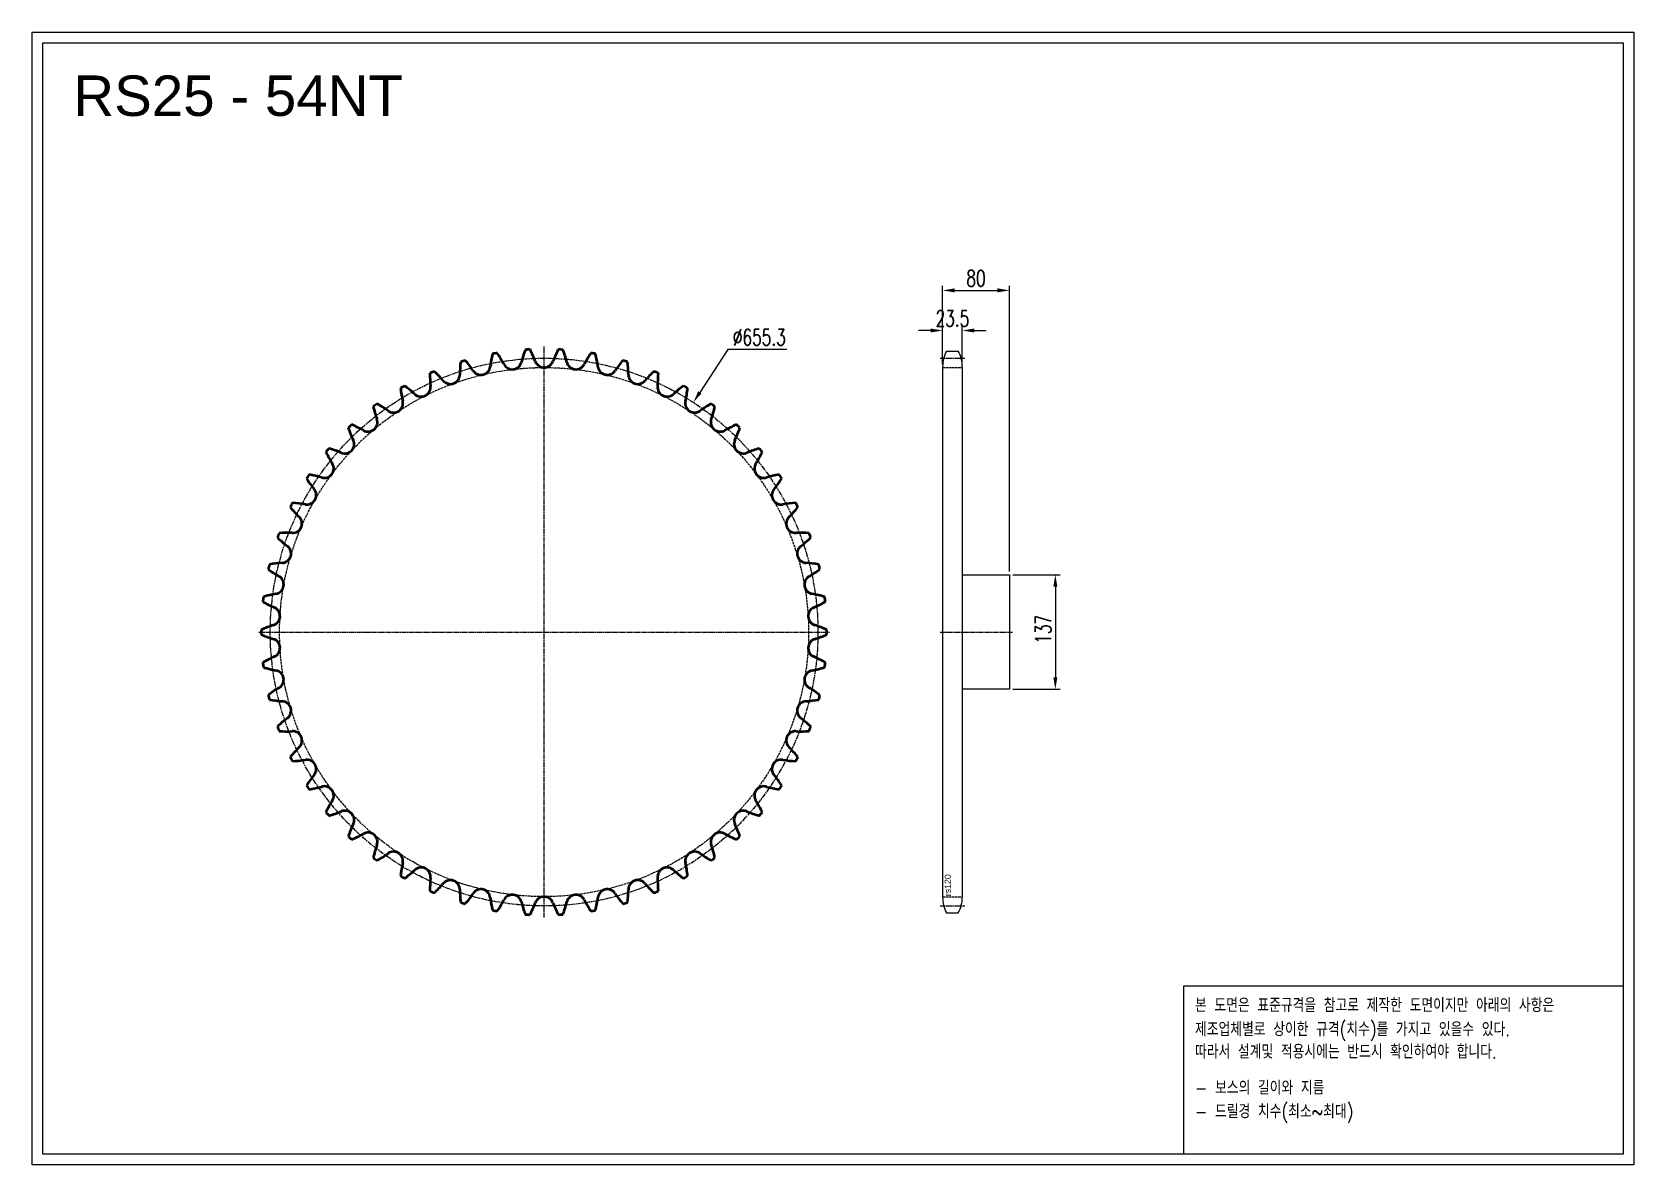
# Model space of a CAD drawing. Header units: millimetres. Extents: x -58584 to -56668, y 43553 to 44909.
import ezdxf

# ---------------------------------------------------------------- set-up
doc = ezdxf.new("R2010")
doc.units = ezdxf.units.MM
for name, pattern in [('AM_ISO02W050', [7.5, 6, -1.5]), ('AM_ISO02W050x2', [3.75, 3, -0.75]), ('AM_ISO08W050', [18, 12, -1.5, 3, -1.5]), ('AM_ISO08W050x2', [9, 6, -0.75, 1.5, -0.75])]:
    doc.linetypes.add(name, pattern=pattern)
for name, color, linetype, lineweight in [('AM_0N', 7, 'Continuous', 50), ('AM_3N', 6, 'AM_ISO02W050', 25), ('AM_7', 4, 'AM_ISO08W050', 25), ('AM_7N', 4, 'AM_ISO08W050', 25)]:
    doc.layers.add(name, color=color, linetype=linetype, lineweight=lineweight)
doc.layers.add('S-DIM', color=7, linetype='Continuous')
doc.styles.add('HAN', font='ROMANS.shx', dxfattribs={"width": 0.7, "bigfont": 'whgtxt.shx'})
doc.styles.add('HSG', font='SIMPLEX.shx', dxfattribs={"width": 0.7, "bigfont": 'HSG.shx'})
doc.styles.get("Standard").update_dxf_attribs({"font": 'arial.ttf'})
doc.dimstyles.new('APP32', dxfattribs={"dimscale": 8, "dimtxt": 2.4, "dimasz": 1.8, "dimexe": 0.7, "dimexo": 0.5, "dimgap": 0.6, "dimtad": 1, "dimtoh": 1, "dimdec": 1, "dimrnd": 0.01, "dimzin": 9, "dimdsep": 46, "dimtxsty": 'HSG', "dimcen": 0, "dimclrd": 1, "dimclre": 1, "dimclrt": 256, "dimazin": 2, "dimtp": 1, "dimtm": 1, "dimtfac": 0.5, "dimtdec": 1, "dimtofl": 0, "dimtmove": 0, "dimatfit": 3, "dimfxl": 0, "dimtvp": 1, "dimtolj": 2, "dimlwd": -1, "dimlwe": -1, "dimarcsym": 0})

# ---------------------------------------------------------------- blocks, each defined once
blk = doc.blocks.new('*D1')
at = {"layer": 'Defpoints', "color": 0, "transparency": 16777216}
for p in [(-57414.9, 44259.5), (-57414.9, 44122.5), (-57360, 44122.5)]:
    blk.add_point(p, dxfattribs=at)
at = {"layer": 'S-DIM', "color": 1, "transparency": 16777216}
for p, q in [((-57410.9, 44259.5), (-57354.4, 44259.5)), ((-57360, 44245.1), (-57360, 44136.9)), ((-57410.9, 44122.5), (-57354.4, 44122.5))]:
    blk.add_line(p, q, dxfattribs=at)
for points in [[(-57362.4, 44245.1), (-57357.6, 44245.1), (-57360, 44259.5)], [(-57362.4, 44136.9), (-57357.6, 44136.9), (-57360, 44122.5)]]:
    blk.add_solid(points, dxfattribs=at)
at = {"layer": 'S-DIM', "transparency": 16777216, "insert": (-57374.4, 44194.2), "char_height": 19.2, "attachment_point": 5, "rotation": 90, "style": 'HSG'}
blk.add_mtext('\\A2;137', dxfattribs=at)
blk = doc.blocks.new('*D2')
at = {"layer": 'Defpoints', "color": 0, "transparency": 16777216}
for p in [(-57471.4, 44551.7), (-57494.9, 44507.5), (-57471.4, 44507.5)]:
    blk.add_point(p, dxfattribs=at)
at = {"layer": 'S-DIM', "color": 1, "linetype": 'ByBlock', "transparency": 16777216}
for p, q in [((-57509.3, 44551.7), (-57523.7, 44551.7)), ((-57494.9, 44511.5), (-57494.9, 44557.3)), ((-57471.4, 44511.5), (-57471.4, 44557.3)), ((-57457, 44551.7), (-57442.6, 44551.7))]:
    blk.add_line(p, q, dxfattribs=at)
at = {"layer": 'S-DIM', "color": 1, "transparency": 16777216}
for points in [[(-57509.3, 44554.1), (-57509.3, 44549.3), (-57494.9, 44551.7)], [(-57457, 44554.1), (-57457, 44549.3), (-57471.4, 44551.7)]]:
    blk.add_solid(points, dxfattribs=at)
at = {"layer": 'S-DIM', "transparency": 16777216, "insert": (-57483.1, 44566.1), "char_height": 19.2, "attachment_point": 5, "style": 'HSG'}
blk.add_mtext('\\A2;23.5', dxfattribs=at)
blk = doc.blocks.new('*D3')
at = {"layer": 'Defpoints', "color": 0, "transparency": 16777216}
for p in [(-57414.9, 44599.7), (-57494.9, 44507.5), (-57414.9, 44259.5)]:
    blk.add_point(p, dxfattribs=at)
at = {"layer": 'S-DIM', "color": 1, "linetype": 'ByBlock', "transparency": 16777216}
for p, q in [((-57494.9, 44511.5), (-57494.9, 44605.3)), ((-57414.9, 44263.5), (-57414.9, 44605.3)), ((-57480.5, 44599.7), (-57429.3, 44599.7))]:
    blk.add_line(p, q, dxfattribs=at)
at = {"layer": 'S-DIM', "color": 1, "transparency": 16777216}
for points in [[(-57480.5, 44602.1), (-57480.5, 44597.3), (-57494.9, 44599.7)], [(-57429.3, 44602.1), (-57429.3, 44597.3), (-57414.9, 44599.7)]]:
    blk.add_solid(points, dxfattribs=at)
at = {"layer": 'S-DIM', "transparency": 16777216, "insert": (-57454.9, 44614.1), "char_height": 19.2, "attachment_point": 5, "style": 'HSG'}
blk.add_mtext('\\A2;80', dxfattribs=at)
blk = doc.blocks.new('*D4')
at = {"layer": 'Defpoints', "color": 0, "transparency": 16777216}
for p in [(-57793.2, 44465.6), (-58150.2, 43916.2)]:
    blk.add_point(p, dxfattribs=at)
at = {"layer": 'S-DIM', "color": 1, "linetype": 'ByBlock', "transparency": 16777216}
for p, q in [((-57752, 44529.1), (-57785.4, 44477.7)), ((-57681.2, 44529.1), (-57752, 44529.1))]:
    blk.add_line(p, q, dxfattribs=at)
at = {"layer": 'S-DIM', "color": 1, "transparency": 16777216}
blk.add_solid([(-57787.4, 44479), (-57783.4, 44476.4), (-57793.2, 44465.6)], dxfattribs=at)
at = {"layer": 'S-DIM', "transparency": 16777216, "insert": (-57714.2, 44543.5), "char_height": 19.2, "attachment_point": 5, "style": 'HSG'}
blk.add_mtext('\\A2;∅655.3', dxfattribs=at)
blk = doc.blocks.new('notice1')
at = {"color": 4}
blk.add_lwpolyline([(-22142.12, 1735.9), (-22053.8, 1735.9), (-22053.8, 1702.07), (-22142.12, 1702.07)], close=True, dxfattribs=at)
at = {"color": 4, "style": 'HAN', "width": 0.8}
for s, p in [('본 도면은 표준규격을 참고로 제작한 도면이지만 아래의 사항은', (-22139.9, 1730.62)), ('제조업체별로 상이한 규격(치수)를 가지고 있을수 있다.', (-22139.9, 1725.78)), ('따라서 설계및 적용시에는 반드시 확인하여야 합니다.', (-22139.9, 1721.28)), ('- 보스의 길이와 지름', (-22139.9, 1714.03)), ('- 드릴경 치수(최소~최대)', (-22139.9, 1709.27))]:
    blk.add_text(s, height=2.7949, dxfattribs=at).set_placement(p)

msp = doc.modelspace()

# ---------------------------------------------------------------- linework, layer by layer
for p, q in [((-57490.14, 44527.05), (-57476.11, 44527.05)), ((-57494.88, 44508.05), (-57494.88, 43873.85)), ((-57471.38, 44508.05), (-57471.38, 43873.85)), ((-57471.38, 44259.45), (-57414.88, 44259.45)), ((-57414.88, 44259.45), (-57414.88, 44122.45)), ((-57414.88, 44122.45), (-57471.38, 44122.45)), ((-57490.14, 43854.85), (-57476.11, 43854.85))]:
    msp.add_line(p, q)
for points in [[(-58584.45, 44908.75), (-56667.65, 44908.75), (-56667.65, 43553.43), (-58584.45, 43553.43)], [(-58571.54, 44895.84), (-56680.55, 44895.84), (-56680.55, 43566.34), (-58571.54, 43566.34)]]:
    msp.add_lwpolyline(points, close=True)
for centre, start, end in [((-57454.38, 44508.05), 152.02179, 180), ((-57511.88, 44508.05), 0, 27.97821), ((-57454.38, 43873.85), 180, 207.97821), ((-57511.88, 43873.85), 332.02179, 0)]:
    msp.add_arc(centre, 40.5, start, end)
at = {"layer": 'AM_0N'}
for centre, radius, start, end in [((-57854.06, 44477.11), 149.39, 159.81807, 165.83333), ((-57971.74, 44190.9), 338.51, 92.84958, 93.81709), ((-58121.85, 44461.52), 149.39, 20.83333, 26.84859), ((-57821.63, 44461.52), 149.39, 153.15141, 159.16667), ((-57971.74, 44190.9), 338.51, 86.18291, 87.15042), ((-58089.42, 44477.11), 149.39, 14.16667, 20.18193), ((-57923.24, 44496.54), 149.39, 173.15141, 179.16667), ((-57971.74, 44190.9), 338.51, 106.18291, 107.15042), ((-58180.21, 44419.6), 149.39, 34.16667, 40.18193), ((-58047.32, 44509.8), 11.23, 214.16667, 352.5), ((-57888.08, 44488.84), 149.39, 166.48474, 172.5), ((-57971.74, 44190.9), 338.51, 99.51624, 100.48376), ((-58152.25, 44442.26), 149.39, 27.5, 33.51526), ((-58009.79, 44516.42), 11.23, 207.5, 345.83333), ((-57971.74, 44518.64), 11.23, 200.83333, 339.16667), ((-57933.69, 44516.42), 11.23, 194.16667, 332.5), ((-57791.23, 44442.26), 149.39, 146.48474, 152.5), ((-57971.74, 44190.9), 338.51, 79.51624, 80.48376), ((-58055.4, 44488.84), 149.39, 7.5, 13.51526), ((-57896.16, 44509.8), 11.23, 187.5, 325.83333), ((-57763.27, 44419.6), 149.39, 139.81807, 145.83333), ((-57971.74, 44190.9), 338.51, 72.84958, 73.81709), ((-58020.24, 44496.54), 149.39, 0.83333, 6.84859), ((-57959.05, 44500.1), 149.39, 179.81807, 185.83333), ((-57971.74, 44190.9), 338.51, 112.84958, 113.81709), ((-58205.36, 44393.85), 149.39, 40.83333, 46.84859), ((-58083.83, 44498.87), 11.23, 220.83333, 359.16667), ((-57859.65, 44498.87), 11.23, 180.83333, 319.16667), ((-57738.12, 44393.85), 149.39, 133.15141, 139.16667), ((-57971.74, 44190.9), 338.51, 66.18291, 67.15042), ((-57984.43, 44500.1), 149.39, 354.16667, 0.18193), ((-57971.74, 44190.9), 338.51, 119.51624, 120.48376), ((-57995.03, 44499.48), 149.39, 186.48474, 192.5), ((-58227.34, 44365.36), 149.39, 47.5, 53.51526), ((-58118.83, 44483.78), 11.23, 227.5, 5.83333), ((-57824.65, 44483.78), 11.23, 174.16667, 312.5), ((-57716.14, 44365.36), 149.39, 126.48474, 132.5), ((-57971.74, 44190.9), 338.51, 59.51624, 60.48376), ((-57948.45, 44499.48), 149.39, 347.5, 353.51526), ((-57971.74, 44190.9), 338.51, 126.18291, 127.15042), ((-58030.7, 44494.69), 149.39, 193.15141, 199.16667), ((-58245.86, 44334.51), 149.39, 54.16667, 60.18193), ((-58151.84, 44464.72), 11.23, 234.16667, 12.5), ((-57791.64, 44464.72), 11.23, 167.5, 305.83333), ((-57697.62, 44334.51), 149.39, 119.81807, 125.83333), ((-57971.74, 44190.9), 338.51, 52.84958, 53.81709), ((-57912.78, 44494.69), 149.39, 340.83333, 346.84859), ((-57971.74, 44190.9), 338.51, 132.84958, 133.81709), ((-58065.57, 44485.79), 149.39, 199.81807, 205.83333), ((-58260.68, 44301.71), 149.39, 60.83333, 66.84859), ((-58182.41, 44441.96), 11.23, 240.83333, 19.16667), ((-57761.07, 44441.96), 11.23, 160.83333, 299.16667), ((-57682.8, 44301.71), 149.39, 113.15141, 119.16667), ((-57877.91, 44485.79), 149.39, 334.16667, 340.18193), ((-57971.74, 44190.9), 338.51, 46.18291, 47.15042), ((-58210.13, 44415.81), 11.23, 247.5, 25.83333), ((-57733.35, 44415.81), 11.23, 154.16667, 292.5), ((-57971.74, 44190.9), 338.51, 139.51624, 140.48376), ((-58099.17, 44472.91), 149.39, 206.48474, 212.5), ((-58271.59, 44267.42), 149.39, 67.5, 73.51526), ((-57671.89, 44267.42), 149.39, 106.48474, 112.5), ((-57844.31, 44472.91), 149.39, 327.5, 333.51526), ((-57971.74, 44190.9), 338.51, 39.51624, 40.48376), ((-57971.74, 44190.9), 338.51, 146.18291, 147.15042), ((-58131.05, 44456.21), 149.39, 213.15141, 219.16667), ((-58278.45, 44232.09), 149.39, 74.16667, 80.18193), ((-58234.63, 44386.61), 11.23, 254.16667, 32.5), ((-57708.85, 44386.61), 11.23, 147.5, 285.83333), ((-57665.03, 44232.09), 149.39, 99.81807, 105.83333), ((-57812.43, 44456.21), 149.39, 320.83333, 326.84859), ((-57971.74, 44190.9), 338.51, 32.84958, 33.81709), ((-58255.57, 44354.77), 11.23, 260.83333, 39.16667), ((-57687.91, 44354.77), 11.23, 140.83333, 279.16667), ((-57971.74, 44190.9), 338.51, 152.84958, 153.81709), ((-58160.77, 44435.92), 149.39, 219.81807, 225.83333), ((-58281.16, 44196.21), 149.39, 80.83333, 86.84859), ((-57662.32, 44196.21), 149.39, 93.15141, 99.16667), ((-57782.71, 44435.92), 149.39, 314.16667, 320.18193), ((-57971.74, 44190.9), 338.51, 26.18291, 27.15042), ((-58272.68, 44320.71), 11.23, 267.5, 45.83333), ((-57670.8, 44320.71), 11.23, 134.16667, 272.5), ((-57971.74, 44190.9), 338.51, 159.51624, 160.48376), ((-58187.94, 44412.32), 149.39, 226.48474, 232.5), ((-58279.68, 44160.25), 149.39, 87.5, 93.51526), ((-57663.8, 44160.25), 149.39, 86.48474, 92.5), ((-57755.54, 44412.32), 149.39, 307.5, 313.51526), ((-57971.74, 44190.9), 338.51, 19.51624, 20.48376), ((-58285.71, 44284.89), 11.23, 274.16667, 52.5), ((-57657.77, 44284.89), 11.23, 127.5, 265.83333), ((-57971.74, 44190.9), 338.51, 166.18291, 167.15042), ((-58212.18, 44385.72), 149.39, 233.15141, 239.16667), ((-58274.04, 44124.71), 149.39, 94.16667, 100.18193), ((-57669.44, 44124.71), 149.39, 79.81807, 85.83333), ((-57731.3, 44385.72), 149.39, 300.83333, 306.84859), ((-57971.74, 44190.9), 338.51, 12.84958, 13.81709), ((-58294.5, 44247.81), 11.23, 280.83333, 59.16667), ((-57648.98, 44247.81), 11.23, 120.83333, 259.16667), ((-57971.74, 44190.9), 338.51, 172.84958, 173.81709), ((-58233.17, 44356.49), 149.39, 239.81807, 245.83333), ((-58264.31, 44090.06), 149.39, 100.83333, 106.84859), ((-57679.17, 44090.06), 149.39, 73.15141, 79.16667), ((-57710.31, 44356.49), 149.39, 294.16667, 300.18193), ((-57971.74, 44190.9), 338.51, 6.18291, 7.15042), ((-58298.93, 44209.95), 11.23, 287.5, 65.83333), ((-57644.55, 44209.95), 11.23, 114.16667, 252.5), ((-57971.74, 44190.9), 338.51, 179.51624, 180.48376), ((-58250.63, 44056.77), 149.39, 107.5, 113.51526), ((-58250.63, 44325.02), 149.39, 246.48474, 252.5), ((-58298.93, 44171.84), 11.23, 294.16667, 72.5), ((-57644.55, 44171.84), 11.23, 107.5, 245.83333), ((-57692.85, 44056.77), 149.39, 66.48474, 72.5), ((-57692.85, 44325.02), 149.39, 287.5, 293.51526), ((-57971.74, 44190.9), 338.51, 359.51624, 0.48376), ((-58233.17, 44025.3), 149.39, 114.16667, 120.18193), ((-57971.74, 44190.9), 338.51, 186.18291, 187.15042), ((-58264.31, 44291.73), 149.39, 253.15141, 259.16667), ((-58294.5, 44133.98), 11.23, 300.83333, 79.16667), ((-57648.98, 44133.98), 11.23, 100.83333, 239.16667), ((-57679.17, 44291.73), 149.39, 280.83333, 286.84859), ((-57710.31, 44025.3), 149.39, 59.81807, 65.83333), ((-57971.74, 44190.9), 338.51, 352.84958, 353.81709), ((-58212.18, 43996.07), 149.39, 120.83333, 126.84859), ((-57971.74, 44190.9), 338.51, 192.84958, 193.81709), ((-58274.04, 44257.09), 149.39, 259.81807, 265.83333), ((-58285.71, 44096.9), 11.23, 307.5, 85.83333), ((-57657.77, 44096.9), 11.23, 94.16667, 232.5), ((-57669.44, 44257.09), 149.39, 274.16667, 280.18193), ((-57731.3, 43996.07), 149.39, 53.15141, 59.16667), ((-57971.74, 44190.9), 338.51, 346.18291, 347.15042), ((-58187.94, 43969.48), 149.39, 127.5, 133.51526), ((-57755.54, 43969.48), 149.39, 46.48474, 52.5), ((-57971.74, 44190.9), 338.51, 199.51624, 200.48376), ((-58279.68, 44221.54), 149.39, 266.48474, 272.5), ((-58272.68, 44061.08), 11.23, 314.16667, 92.5), ((-57670.8, 44061.08), 11.23, 87.5, 225.83333), ((-57663.8, 44221.54), 149.39, 267.5, 273.51526), ((-57971.74, 44190.9), 338.51, 339.51624, 340.48376), ((-58160.77, 43945.88), 149.39, 134.16667, 140.18193), ((-57782.71, 43945.88), 149.39, 39.81807, 45.83333), ((-57971.74, 44190.9), 338.51, 206.18291, 207.15042), ((-58281.16, 44185.59), 149.39, 273.15141, 279.16667), ((-58255.57, 44027.03), 11.23, 320.83333, 99.16667), ((-57687.91, 44027.03), 11.23, 80.83333, 219.16667), ((-57662.32, 44185.59), 149.39, 260.83333, 266.84859), ((-57971.74, 44190.9), 338.51, 332.84958, 333.81709), ((-58131.05, 43925.59), 149.39, 140.83333, 146.84859), ((-57812.43, 43925.59), 149.39, 33.15141, 39.16667), ((-57971.74, 44190.9), 338.51, 212.84958, 213.81709), ((-58278.45, 44149.7), 149.39, 279.81807, 285.83333), ((-58234.63, 43995.18), 11.23, 327.5, 105.83333), ((-57708.85, 43995.18), 11.23, 74.16667, 212.5), ((-57665.03, 44149.7), 149.39, 254.16667, 260.18193), ((-57971.74, 44190.9), 338.51, 326.18291, 327.15042), ((-58099.17, 43908.89), 149.39, 147.5, 153.51526), ((-57971.74, 44190.9), 338.51, 219.51624, 220.48376), ((-58271.59, 44114.37), 149.39, 286.48474, 292.5), ((-58210.13, 43965.99), 11.23, 334.16667, 112.5), ((-57733.35, 43965.99), 11.23, 67.5, 205.83333), ((-57671.89, 44114.37), 149.39, 247.5, 253.51526), ((-57844.31, 43908.89), 149.39, 26.48474, 32.5), ((-57971.74, 44190.9), 338.51, 319.51624, 320.48376), ((-58065.57, 43896), 149.39, 154.16667, 160.18193), ((-57877.91, 43896), 149.39, 19.81807, 25.83333), ((-57971.74, 44190.9), 338.51, 226.18291, 227.15042), ((-58260.68, 44080.08), 149.39, 293.15141, 299.16667), ((-58182.41, 43939.83), 11.23, 340.83333, 119.16667), ((-58030.7, 43887.1), 149.39, 160.83333, 166.84859), ((-57761.07, 43939.83), 11.23, 60.83333, 199.16667), ((-57912.78, 43887.1), 149.39, 13.15141, 19.16667), ((-57682.8, 44080.08), 149.39, 240.83333, 246.84859), ((-57971.74, 44190.9), 338.51, 312.84958, 313.81709), ((-57971.74, 44190.9), 338.51, 232.84958, 233.81709), ((-58245.86, 44047.28), 149.39, 299.81807, 305.83333), ((-58151.84, 43917.07), 11.23, 347.5, 125.83333), ((-57995.03, 43882.31), 149.39, 167.5, 173.51526), ((-57791.64, 43917.07), 11.23, 54.16667, 192.5), ((-57948.45, 43882.31), 149.39, 6.48474, 12.5), ((-57697.62, 44047.28), 149.39, 234.16667, 240.18193), ((-57971.74, 44190.9), 338.51, 306.18291, 307.15042), ((-57971.74, 44190.9), 338.51, 239.51624, 240.48376), ((-58227.34, 44016.43), 149.39, 306.48474, 312.5), ((-58118.83, 43898.02), 11.23, 354.16667, 132.5), ((-57959.05, 43881.69), 149.39, 174.16667, 180.18193), ((-57824.65, 43898.02), 11.23, 47.5, 185.83333), ((-57984.43, 43881.69), 149.39, 359.81807, 5.83333), ((-57716.14, 44016.43), 149.39, 227.5, 233.51526), ((-57971.74, 44190.9), 338.51, 299.51624, 300.48376), ((-57971.74, 44190.9), 338.51, 246.18291, 247.15042), ((-58205.36, 43987.94), 149.39, 313.15141, 319.16667), ((-58083.83, 43882.92), 11.23, 0.83333, 139.16667), ((-57923.24, 43885.26), 149.39, 180.83333, 186.84859), ((-58180.21, 43962.19), 149.39, 319.81807, 325.83333), ((-58047.32, 43871.99), 11.23, 7.5, 145.83333), ((-58009.79, 43865.37), 11.23, 14.16667, 152.5), ((-57933.69, 43865.37), 11.23, 27.5, 165.83333), ((-57896.16, 43871.99), 11.23, 34.16667, 172.5), ((-57763.27, 43962.19), 149.39, 214.16667, 220.18193), ((-58020.24, 43885.26), 149.39, 353.15141, 359.16667), ((-57859.65, 43882.92), 11.23, 40.83333, 179.16667), ((-57738.12, 43987.94), 149.39, 220.83333, 226.84859), ((-57971.74, 44190.9), 338.51, 292.84958, 293.81709), ((-57971.74, 44190.9), 338.51, 252.84958, 253.81709), ((-57888.08, 43892.95), 149.39, 187.5, 193.51526), ((-57971.74, 44190.9), 338.51, 259.51624, 260.48376), ((-58152.25, 43939.53), 149.39, 326.48474, 332.5), ((-57854.06, 43904.68), 149.39, 194.16667, 200.18193), ((-58121.85, 43920.28), 149.39, 333.15141, 339.16667), ((-57971.74, 43863.15), 11.23, 20.83333, 159.16667), ((-57821.63, 43920.28), 149.39, 200.83333, 206.84859), ((-58089.42, 43904.68), 149.39, 339.81807, 345.83333), ((-57791.23, 43939.53), 149.39, 207.5, 213.51526), ((-57971.74, 44190.9), 338.51, 279.51624, 280.48376), ((-58055.4, 43892.95), 149.39, 346.48474, 352.5), ((-57971.74, 44190.9), 338.51, 286.18291, 287.15042), ((-57971.74, 44190.9), 338.51, 266.18291, 267.15042), ((-57971.74, 44190.9), 338.51, 272.84958, 273.81709)]:
    msp.add_arc(centre, radius, start, end, dxfattribs=at)
at = {"layer": 'AM_3N', "linetype": 'AM_ISO02W050x2'}
for p, q in [((-57494.88, 44507.52), (-57471.38, 44507.52)), ((-57494.88, 43874.38), (-57471.38, 43874.38))]:
    msp.add_line(p, q, dxfattribs=at)
msp.add_circle((-57971.74, 44190.9), 316.52, dxfattribs=at)
at = {"layer": 'AM_7', "linetype": 'AM_ISO08W050x2'}
for p, q in [((-57497.88, 44518.64), (-57468.38, 44518.64)), ((-57497.88, 44190.95), (-57411.45, 44190.95)), ((-57497.88, 43863.27), (-57468.38, 43863.27))]:
    msp.add_line(p, q, dxfattribs=at)
msp.add_circle((-57971.74, 44190.9), 327.63, dxfattribs=at)
at = {"layer": 'AM_7N', "linetype": 'AM_ISO08W050x2'}
for p, q in [((-57971.74, 43849.39), (-57971.74, 44532.4)), ((-58313.25, 44190.9), (-57630.23, 44190.9))]:
    msp.add_line(p, q, dxfattribs=at)

# ---------------------------------------------------------------- block references
at = {"xscale": 5.950011032469502, "yscale": 5.950011032469502, "zscale": 5.950011032469502}
msp.add_blockref('notice1', (74539.78, 33439.02), dxfattribs=at)

# ---------------------------------------------------------------- texts
msp.add_text('RS25 - 54NT', height=48.4042).set_placement((-58535.09, 44808.38))
msp.add_text('rs120', height=7.5, rotation=90).set_placement((-57485.03, 43874.96))

# ---------------------------------------------------------------- dimensions: what is measured, and where the dimension line sits
at = {"layer": 'S-DIM'}
dim = msp.add_linear_dim(base=(-57414.88, 44599.68), p1=(-57494.88, 44507.52), p2=(-57414.88, 44259.45), dimstyle='APP32', override={"dimarcsym": 1}, dxfattribs=at)
dim.commit()
dim.dimension.update_dxf_attribs({"geometry": '*D3', "text_midpoint": (-57454.88, 44614.08)})
dim = msp.add_linear_dim(base=(-57471.38, 44551.68), p1=(-57494.88, 44507.52), p2=(-57471.38, 44507.52), dimstyle='APP32', override={"dimarcsym": 1}, dxfattribs=at)
dim.commit()
dim.dimension.update_dxf_attribs({"geometry": '*D2', "text_midpoint": (-57483.13, 44551.68), "dimtype": 128})
dim = msp.add_diameter_dim_2p(p1=(-58150.25, 43916.17), p2=(-57793.23, 44465.63), dimstyle='APP32', override={"dimarcsym": 1}, dxfattribs=at)
dim.commit()
dim.dimension.update_dxf_attribs({"geometry": '*D4', "text_midpoint": (-57714.2, 44529.14), "dimtype": 131})
dim = msp.add_linear_dim(base=(-57360.02, 44122.45), p1=(-57414.88, 44259.45), p2=(-57414.88, 44122.45), angle=90, dimstyle='APP32', dxfattribs=at)
dim.commit()
dim.dimension.update_dxf_attribs({"geometry": '*D1', "text_midpoint": (-57360.02, 44194.17), "dimtype": 128})

doc.saveas('drawing.dxf')
